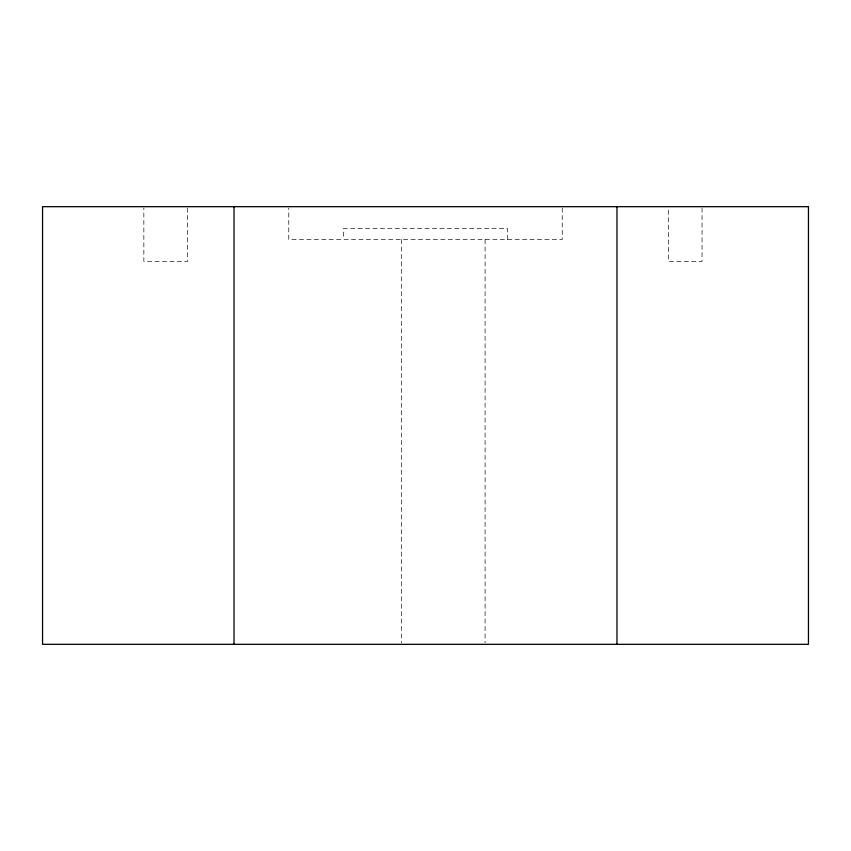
<?xml version="1.0" encoding="UTF-8"?>
<svg xmlns="http://www.w3.org/2000/svg" width="851" height="851" viewBox="0 0 851 851"><rect width="100%" height="100%" fill="white"/><g stroke="black" fill="none" stroke-linecap="round" stroke-linejoin="round"><path stroke-width="0.64" stroke-dasharray="4.25 3.19" d="M702.043 207.974L702.043 261.374L668.482 261.374L668.482 207.974M562.234 207.984L562.234 239.493L288.766 239.493L288.766 207.984M507.558 239.493L507.558 228.557L343.442 228.557L343.442 239.493M485.091 239.493L485.091 643.005M401.342 239.493L401.342 643.005M187.624 207.974L187.624 261.374L143.851 261.374L143.851 207.974"/><path stroke-width="1.28" d="M616.975 206.676L616.975 644.324M234.025 206.676L234.025 644.324M808.45 206.676L42.55 206.676L42.55 644.324L808.45 644.324L808.45 206.676"/></g></svg>
